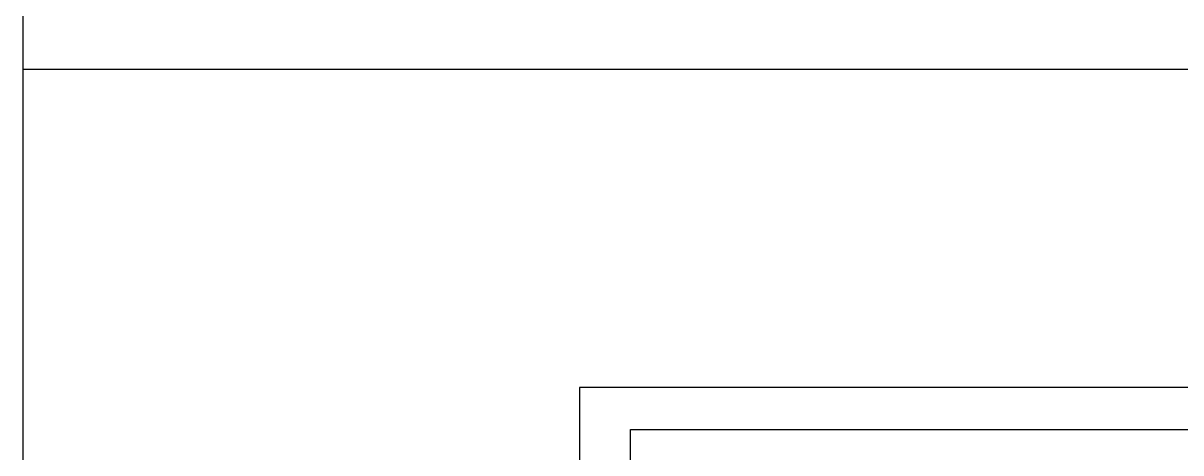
# Model space of a CAD drawing. Header units: inches. Extents: x 17051 to 22421, y 40046 to 42546.
# Drawn here: x 17051.4 to 17467.6, y 41778.6 to 41933 of the extents above; entities that cross this region are included whole.
import ezdxf

# ---------------------------------------------------------------- set-up
doc = ezdxf.new("R2010")
doc.units = ezdxf.units.IN
doc.header["$MEASUREMENT"] = 0
doc.layers.add('freecads.com', color=7, linetype='Continuous')

msp = doc.modelspace()

# ---------------------------------------------------------------- linework, layer by layer
at = {"layer": 'freecads.com', "ltscale": 50}
for p, q in [((17051.39, 40046.33), (17051.39, 42546.31)), ((21911.43, 41916.31), (17051.39, 41916.31))]:
    msp.add_line(p, q, dxfattribs=at)
at = {"layer": 'freecads.com', "ltscale": 0.5}
for p, q in [((17251.39, 41802.06), (17251.39, 40882.06)), ((17751.39, 41802.06), (17251.39, 41802.06)), ((17269.78, 40901.87), (17269.78, 41786.97)), ((17269.78, 41786.97), (17751.39, 41786.97))]:
    msp.add_line(p, q, dxfattribs=at)

doc.saveas('drawing.dxf')
